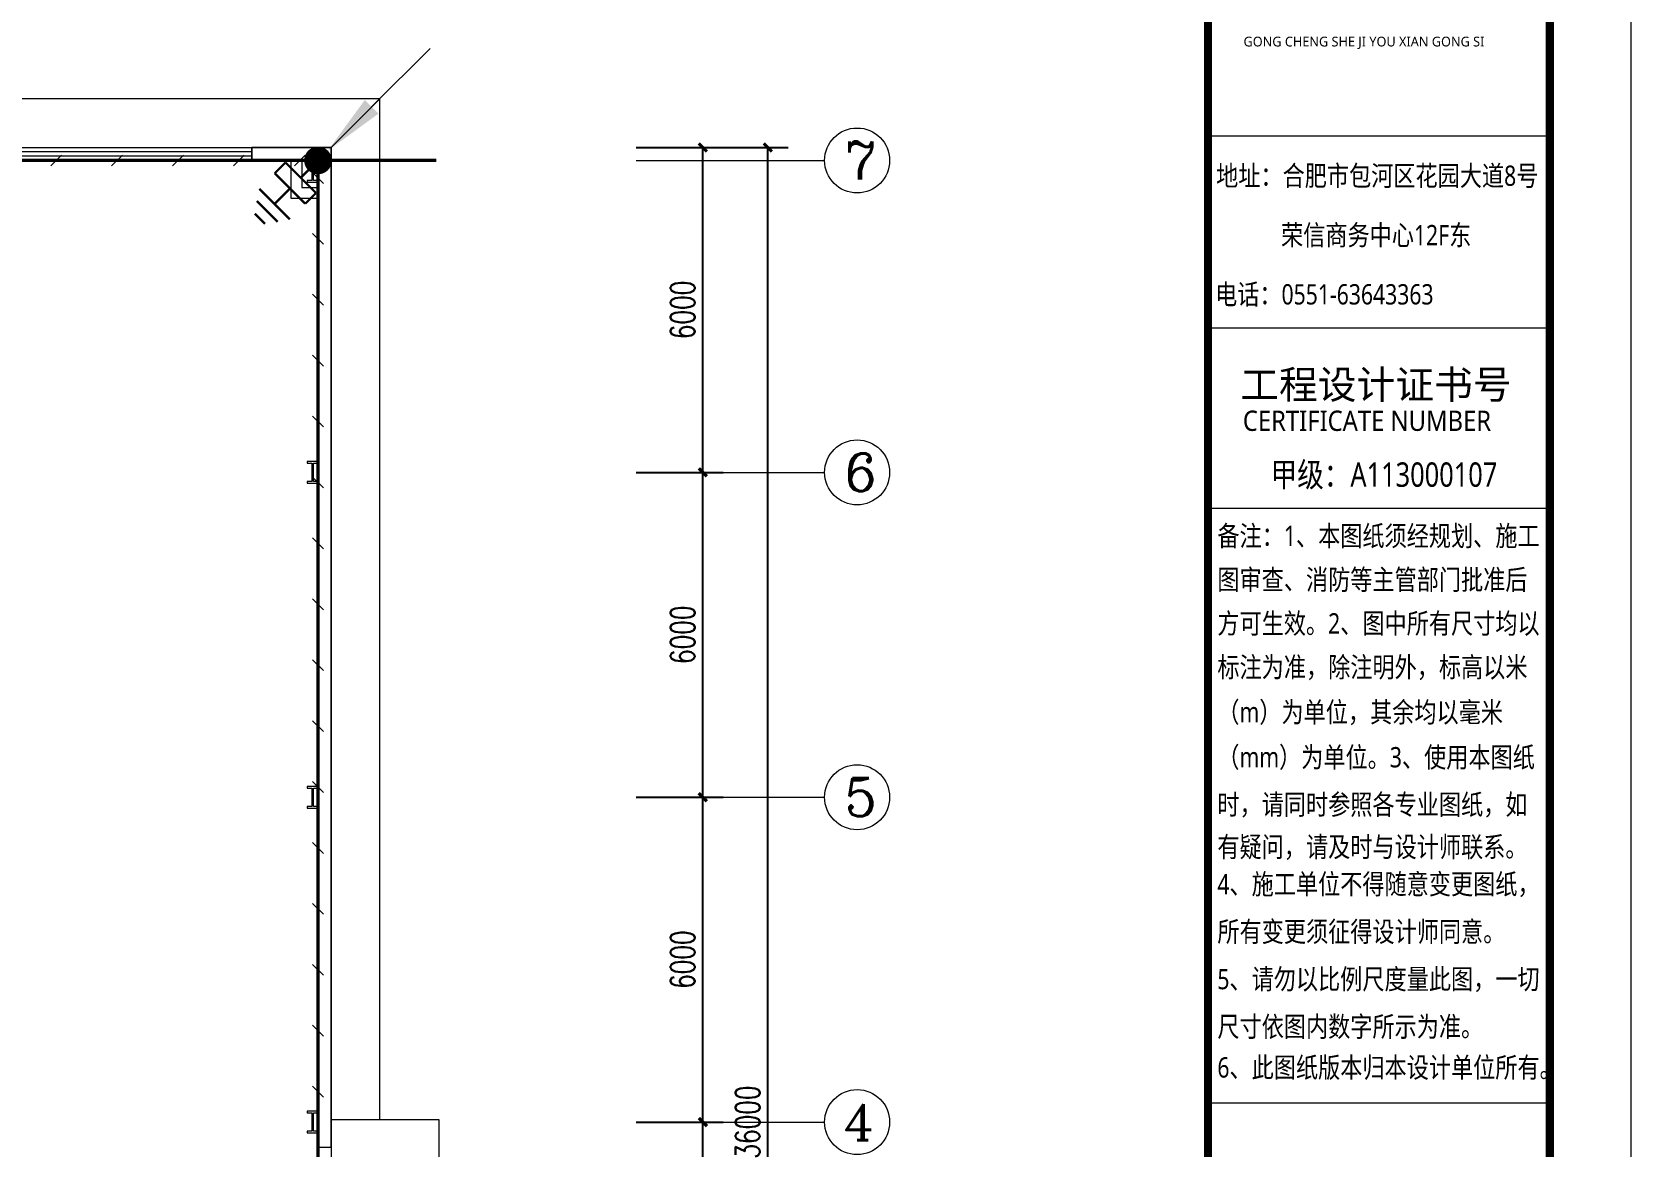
# Model space of a CAD drawing. Header units: inches. Extents: x -3272461 to -2504170, y 403793 to 1071042.
# Drawn here: x -2679532 to -2649994, y 596084 to 616677 of the extents above; entities that cross this region are included whole.
import ezdxf
from ezdxf.enums import TextEntityAlignment as Align

# ---------------------------------------------------------------- set-up
doc = ezdxf.new("R2010")
doc.units = ezdxf.units.IN
doc.header["$LTSCALE"] = 1000
doc.header["$MEASUREMENT"] = 0
doc.header["$PDSIZE"] = -5
doc.linetypes.add('CENTER2', pattern=[1.125, 0.75, -0.125, 0.125, -0.125])
doc.layers.get('0').update_dxf_attribs({"lineweight": 18})
for name, color, linetype, lineweight in [('0-TK', 4, 'Continuous', 18), ('AXIS', 30, 'Continuous', 18), ('EQUIP-箱柜', 3, 'Continuous', 18), ('jc', 8, 'Continuous', 18), ('LWIRE', 4, 'Continuous', 18), ('PUB_TITLE', 153, 'Continuous', 18), ('SHTLN', 1, 'Continuous', 18), ('WIRE-接地', 1, 'Continuous', 18)]:
    doc.layers.add(name, color=color, linetype=linetype, lineweight=lineweight)
doc.styles.add('-黑体', font='', dxfattribs={"width": 0.7})
doc.styles.add('_TCH_AXIS', font='complex.shx', dxfattribs={"bigfont": 'gbcbig.shx'})
doc.styles.add('_TCH_DIM_T3', font='simplex.shx', dxfattribs={"width": 0.705882, "bigfont": 'gbcbig.shx'})
doc.styles.add('_TEL_DIM', font='simplex.shx', dxfattribs={"width": 0.8, "bigfont": 'hztxt.shx'})
doc.styles.get("Standard").update_dxf_attribs({"font": 'gbenor.shx', "bigfont": 'gbcbig.shx'})
doc.styles.get('-黑体').set_extended_font_data('微软雅黑')
doc.dimstyles.new('_TCH_ARCH&&150', dxfattribs={"dimtxt": 446.25, "dimasz": 150, "dimexe": 375, "dimexo": 450, "dimgap": 150, "dimtad": 1, "dimdec": 0, "dimzin": 0, "dimdsep": 46, "dimtxsty": '_TCH_DIM_T3', "dimblk": 'ARCHTICK', "dimcen": 0.09, "dimdle": 300, "dimclrt": 7, "dimazin": 2, "dimtfac": 1, "dimtdec": 0, "dimtix": 1, "dimtmove": 2, "dimatfit": 3, "dimfxl": 1, "dimtolj": 1, "dimarcsym": 0})

# ---------------------------------------------------------------- blocks, each defined once
blk = doc.blocks.new('_ArchTick_0')
at = {"color": 0, "linetype": 'ByBlock'}
blk.add_lwpolyline([(-0.5, -0.5, 0.4, 0.4, 0), (0.5, 0.5, 0.4, 0.4, 0)], format="xyseb", dxfattribs=at)
blk = doc.blocks.new('*X393')
at = {"layer": 'AXIS', "color": 0, "lineweight": -2}
for p, q in [((-2668374, 614544), (-2665565, 614544)), ((-2665940, 578544), (-2665940, 614544)), ((-2668374, 578544), (-2665565, 578544))]:
    blk.add_line(p, q, dxfattribs=at)
at = {"layer": 'AXIS', "color": 0, "lineweight": -2, "xscale": 150, "yscale": 150, "zscale": 150}
for p, rotation in [((-2665940, 614544), 90), ((-2665940, 578544), 270)]:
    blk.add_blockref('_ArchTick_0', p, dxfattribs=dict(at, rotation=rotation))
at = {"layer": 'AXIS', "color": 7, "insert": (-2666313, 596544), "char_height": 446.2, "width": 2070, "attachment_point": 5, "rotation": 90, "style": '_TCH_DIM_T3'}
blk.add_mtext('36000', dxfattribs=at)
blk = doc.blocks.new('_ARCHTICK')
at = {"color": 0, "linetype": 'ByBlock', "const_width": 0.4}
blk.add_lwpolyline([(-0.5, -0.5), (0.5, 0.5)], dxfattribs=at)
blk = doc.blocks.new('*X396')
at = {"layer": 'AXIS', "color": 0, "lineweight": -2}
for p, q in [((-2668374, 596544), (-2666765, 596544)), ((-2667140, 590544), (-2667140, 596544)), ((-2668374, 590544), (-2666765, 590544))]:
    blk.add_line(p, q, dxfattribs=at)
at = {"layer": 'AXIS', "color": 0, "lineweight": -2, "xscale": 150, "yscale": 150, "zscale": 150}
for p, rotation in [((-2667140, 596544), 90), ((-2667140, 590544), 270)]:
    blk.add_blockref('_ArchTick_0', p, dxfattribs=dict(at, rotation=rotation))
at = {"layer": 'AXIS', "color": 7, "insert": (-2667513, 593544), "char_height": 446.2, "width": 1665, "attachment_point": 5, "rotation": 90, "style": '_TCH_DIM_T3'}
blk.add_mtext('6000', dxfattribs=at)
blk = doc.blocks.new('*X397')
at = {"layer": 'AXIS', "color": 0, "lineweight": -2}
for p, q in [((-2668374, 602544), (-2666765, 602544)), ((-2667140, 596544), (-2667140, 602544)), ((-2668374, 596544), (-2666765, 596544))]:
    blk.add_line(p, q, dxfattribs=at)
at = {"layer": 'AXIS', "color": 0, "lineweight": -2, "xscale": 150, "yscale": 150, "zscale": 150}
for p, rotation in [((-2667140, 602544), 90), ((-2667140, 596544), 270)]:
    blk.add_blockref('_ArchTick_0', p, dxfattribs=dict(at, rotation=rotation))
at = {"layer": 'AXIS', "color": 7, "insert": (-2667513, 599544), "char_height": 446.2, "width": 1665, "attachment_point": 5, "rotation": 90, "style": '_TCH_DIM_T3'}
blk.add_mtext('6000', dxfattribs=at)
blk = doc.blocks.new('*X398')
at = {"layer": 'AXIS', "color": 0, "lineweight": -2}
for p, q in [((-2668374, 608544), (-2666765, 608544)), ((-2667140, 602544), (-2667140, 608544)), ((-2668374, 602544), (-2666765, 602544))]:
    blk.add_line(p, q, dxfattribs=at)
at = {"layer": 'AXIS', "color": 0, "lineweight": -2, "xscale": 150, "yscale": 150, "zscale": 150}
for p, rotation in [((-2667140, 608544), 90), ((-2667140, 602544), 270)]:
    blk.add_blockref('_ArchTick_0', p, dxfattribs=dict(at, rotation=rotation))
at = {"layer": 'AXIS', "color": 7, "insert": (-2667513, 605544), "char_height": 446.2, "width": 1665, "attachment_point": 5, "rotation": 90, "style": '_TCH_DIM_T3'}
blk.add_mtext('6000', dxfattribs=at)
blk = doc.blocks.new('*X399')
at = {"layer": 'AXIS', "color": 0, "lineweight": -2}
for p, q in [((-2668374, 614544), (-2666765, 614544)), ((-2667140, 608544), (-2667140, 614544)), ((-2668374, 608544), (-2666765, 608544))]:
    blk.add_line(p, q, dxfattribs=at)
at = {"layer": 'AXIS', "color": 0, "lineweight": -2, "xscale": 150, "yscale": 150, "zscale": 150}
for p, rotation in [((-2667140, 614544), 90), ((-2667140, 608544), 270)]:
    blk.add_blockref('_ArchTick_0', p, dxfattribs=dict(at, rotation=rotation))
at = {"layer": 'AXIS', "color": 7, "insert": (-2667513, 611544), "char_height": 446.2, "width": 1665, "attachment_point": 5, "rotation": 90, "style": '_TCH_DIM_T3'}
blk.add_mtext('6000', dxfattribs=at)
blk = doc.blocks.new('$TelecSys$00000078')
blk.add_hatch(color=256).paths.add_polyline_path([(0.62, 0.48), (0.48, 0.62), (0.1, 0.1)], flags=0)
for p, q in [((1.15, 1.15), (0.55, 0.55)), ((0.104, 0.104), (0.104, 0.104)), ((-0.104, -0.104), (-0.104, -0.104))]:
    blk.add_line(p, q)
blk.add_lwpolyline([(-0.071, 0, 0.142, 0.142, 1), (0.071, 0, 0.142, 0.142, 1)], format="xyseb", close=True)
at = {"width": 0.8, "flags": 1}
blk.add_attdef('A', (0, 0), '', height=0.00002, dxfattribs=at)
blk = doc.blocks.new('$TelecSys$00000008')
blk.add_line((0.4, 0.4), (-0.4, -0.4))
blk = doc.blocks.new('$equip_U$00000002')
at = {"color": 3, "linetype": 'Continuous'}
for points in [[(0, -1.265, 0.118, 0.118, 0), (0, 0, 0.118, 0.118, 0)], [(-1.115, -2.052, 0.118, 0.118, 0), (-1.115, -1.265, 0.118, 0.118, 0)], [(-1.115, -1.265, 0.118, 0.118, 0), (1.115, -1.265, 0.118, 0.118, 0)], [(1.115, -1.265, 0.118, 0.118, 0), (1.115, -2.052, 0.118, 0.118, 0)], [(1.115, -2.052, 0.118, 0.118, 0), (-1.115, -2.052, 0.118, 0.118, 0)], [(0, -2.052, 0.118, 0.118, 0), (0, -3.182, 0.118, 0.118, 0)], [(-1.107, -3.182, 0.118, 0.118, 0), (1.121, -3.182, 0.118, 0.118, 0)], [(-0.756, -3.718, 0.118, 0.118, 0), (0.766, -3.718, 0.118, 0.118, 0)], [(-0.366, -4.254, 0.118, 0.118, 0), (0.381, -4.254, 0.118, 0.118, 0)]]:
    blk.add_lwpolyline(points, format="xyseb", dxfattribs=at)
blk.add_point((0, 0))
at = {"style": '_TEL_DIM', "flags": 1}
blk.add_attdef('A', text='', height=0.0000294, dxfattribs=at).set_placement((0, 0), align=Align.MIDDLE_CENTER)
blk = doc.blocks.new('$WINLIB2D$00000001')
at = {"color": 0}
for points in [[(-0.5, 0.5), (-0.5, -0.5)], [(-0.5, 0.5), (0.5, 0.5)], [(0.5, -0.5), (0.5, 0.5)], [(0.5, 0.1667), (-0.5, 0.1667)], [(0.5, -0.1667), (-0.5, -0.1667)], [(-0.5, -0.5), (0.5, -0.5)]]:
    blk.add_lwpolyline(points, dxfattribs=at)

msp = doc.modelspace()

# ---------------------------------------------------------------- linework, layer by layer
at = {"layer": '0-TK'}
for p, q in [((-2657808.5, 614757), (-2651494.3, 614757)), ((-2657808.5, 611211.8), (-2651494.3, 611211.8)), ((-2657808.5, 611211.8), (-2651494.3, 611211.8)), ((-2657808.5, 607885.3), (-2651494.3, 607885.3)), ((-2657808.5, 596901.6), (-2651494.3, 596901.6))]:
    msp.add_line(p, q, dxfattribs=at)
msp.add_lwpolyline([(-2657808.5, 566630.6, 144, 144, 0), (-2657808.5, 626630.6, 144, 144, 0)], format="xyseb", dxfattribs=at)
at = {"layer": 'AXIS'}
for p, q in [((-2668374.3, 614303.8), (-2664889.9, 614303.8)), ((-2668374.3, 608543.8), (-2664889.9, 608543.8)), ((-2668374.3, 602543.8), (-2664889.9, 602543.8)), ((-2668374.3, 596543.8), (-2664889.9, 596543.8))]:
    msp.add_line(p, q, dxfattribs=at)
for centre in [(-2664289.9, 614303.8), (-2664289.9, 608543.8), (-2664289.9, 602543.8), (-2664289.9, 596543.8)]:
    msp.add_circle(centre, 600, dxfattribs=at)
at = {"layer": 'jc'}
for p, q in [((-2673107.8, 615444.4), (-2674007.8, 614544.4)), ((-2674647.8, 614544.4), (-2675472.8, 614544.4)), ((-2675472.8, 614544.4), (-2675472.8, 614304.4)), ((-2674007.8, 614544.4), (-2674647.8, 614544.4)), ((-2674007.8, 613705), (-2674007.8, 614544.4)), ((-2675472.8, 614304.4), (-2674747.8, 614304.4)), ((-2674747.8, 614304.4), (-2674747.8, 613605)), ((-2674547.8, 614304.4), (-2674547.8, 613805)), ((-2674247.8, 614304.4), (-2674547.8, 614304.4)), ((-2674247.8, 614304.4), (-2674447.8, 614304.4)), ((-2674447.8, 614304.4), (-2674447.8, 614274.4)), ((-2674447.8, 614274.4), (-2674362.8, 614274.4)), ((-2674362.8, 614274.4), (-2674362.8, 613934.4)), ((-2674332.8, 613934.4), (-2674332.8, 614274.4)), ((-2674332.8, 614274.4), (-2674247.8, 614274.4)), ((-2674247.8, 614274.4), (-2674247.8, 614304.4)), ((-2674247.8, 613805), (-2674247.8, 614304.4)), ((-2674547.8, 613805), (-2674247.8, 613805)), ((-2674362.8, 613934.4), (-2674447.8, 613934.4)), ((-2674447.8, 613934.4), (-2674447.8, 613904.4)), ((-2674447.8, 613904.4), (-2674247.8, 613904.4)), ((-2674247.8, 613934.4), (-2674332.8, 613934.4)), ((-2674247.8, 613904.4), (-2674247.8, 613934.4)), ((-2674747.8, 613605), (-2674247.8, 613605)), ((-2674247.8, 613605), (-2674247.8, 596083.8)), ((-2674007.8, 596083.8), (-2674007.8, 613705)), ((-2674247.8, 608743.8), (-2674447.8, 608743.8)), ((-2674447.8, 608743.8), (-2674447.8, 608713.8)), ((-2674447.8, 608713.8), (-2674362.8, 608713.8)), ((-2674362.8, 608713.8), (-2674362.8, 608373.8)), ((-2674332.8, 608373.8), (-2674332.8, 608713.8)), ((-2674332.8, 608713.8), (-2674247.8, 608713.8)), ((-2674247.8, 608713.8), (-2674247.8, 608743.8)), ((-2674362.8, 608373.8), (-2674447.8, 608373.8)), ((-2674447.8, 608373.8), (-2674447.8, 608343.8)), ((-2674447.8, 608343.8), (-2674247.8, 608343.8)), ((-2674247.8, 608373.8), (-2674332.8, 608373.8)), ((-2674247.8, 608343.8), (-2674247.8, 608373.8)), ((-2674247.8, 602743.8), (-2674447.8, 602743.8)), ((-2674447.8, 602743.8), (-2674447.8, 602713.8)), ((-2674447.8, 602713.8), (-2674362.8, 602713.8)), ((-2674362.8, 602713.8), (-2674362.8, 602373.8)), ((-2674332.8, 602373.8), (-2674332.8, 602713.8)), ((-2674332.8, 602713.8), (-2674247.8, 602713.8)), ((-2674247.8, 602713.8), (-2674247.8, 602743.8)), ((-2674362.8, 602373.8), (-2674447.8, 602373.8)), ((-2674447.8, 602373.8), (-2674447.8, 602343.8)), ((-2674447.8, 602343.8), (-2674247.8, 602343.8)), ((-2674247.8, 602373.8), (-2674332.8, 602373.8)), ((-2674247.8, 602343.8), (-2674247.8, 602373.8)), ((-2674447.8, 596744.4), (-2674447.8, 596714.4)), ((-2674247.8, 596744.4), (-2674447.8, 596744.4)), ((-2674447.8, 596714.4), (-2674362.8, 596714.4)), ((-2674362.8, 596714.4), (-2674362.8, 596374.4)), ((-2674332.8, 596374.4), (-2674332.8, 596714.4)), ((-2674332.8, 596714.4), (-2674247.8, 596714.4)), ((-2674247.8, 596714.4), (-2674247.8, 596744.4)), ((-2674362.8, 596374.4), (-2674447.8, 596374.4)), ((-2674447.8, 596374.4), (-2674447.8, 596344.4)), ((-2674247.8, 596374.4), (-2674332.8, 596374.4)), ((-2674247.8, 596344.4), (-2674247.8, 596374.4)), ((-2674447.8, 596344.4), (-2674247.8, 596344.4)), ((-2674247.8, 596083.8), (-2674007.8, 596083.8))]:
    msp.add_line(p, q, dxfattribs=at)
msp.add_lwpolyline([(-2673107.8, 596583.8), (-2673107.8, 615444.4), (-2744687.8, 615444.4), (-2744687.8, 596583.8)], dxfattribs=at)
for points in [[(-2743787.8, 578544.4), (-2743787.8, 614544.4), (-2674007.8, 614544.4), (-2674007.8, 578544.4)], [(-2672007.8, 590503.8), (-2672007.8, 596583.8), (-2674007.8, 596583.8), (-2674007.8, 590503.8)]]:
    msp.add_lwpolyline(points, close=True, dxfattribs=at)
at = {"layer": 'PUB_TITLE'}
msp.add_lwpolyline([(-2649994.3, 565130.6), (-2649994.3, 628130.6), (-2761444.3, 628130.6), (-2761444.3, 565130.6)], close=True, dxfattribs=at)
msp.add_lwpolyline([(-2651494.3, 566630.6, 150, 150, 0), (-2651494.3, 626630.6, 150, 150, 0), (-2757694.3, 626630.6, 150, 150, 0), (-2757694.3, 566630.6, 150, 150, 0)], format="xyseb", close=True, dxfattribs=at)
at = {"layer": 'WIRE-接地', "linetype": 'CENTER2'}
for points in [[(-2743548.4, 614304.4, 60, 60, 0), (-2743548.4, 578784.4, 60, 60, 0), (-2674247.8, 578784.4, 60, 60, 0), (-2674247.8, 614304.4, 60, 60, 0), (-2743547.8, 614304.4, 60, 60, 0)], [(-2672062.7, 614304.4, 60, 60, 0), (-2674248.4, 614304.4, 60, 60, 0)]]:
    msp.add_lwpolyline(points, format="xyseb", dxfattribs=at)

# ---------------------------------------------------------------- block references
at = {"layer": 'EQUIP-箱柜', "xscale": 356.9999999998517, "yscale": 356.9999999998517, "zscale": 356.9999999998517, "rotation": 314.9999999998415}
msp.add_blockref('$equip_U$00000002', (-2674248.4, 614304.4), dxfattribs=at)
at = {"layer": 'jc', "xscale": 5250, "yscale": 240, "zscale": 240}
msp.add_blockref('$WINLIB2D$00000001', (-2678097.8, 614424.4), dxfattribs=at)
at = {"layer": 'LWIRE', "xscale": 1799.999999999999, "yscale": 1799.999999999999, "zscale": 1799.999999999999}
msp.add_blockref('$TelecSys$00000078', (-2674248.4, 614304.4), dxfattribs=at)
at = {"layer": 'SHTLN', "xscale": 250, "yscale": 250, "zscale": 250}
for p, rotation in [((-2679085.3, 614304.4), 180.0000000000761), ((-2677960.3, 614304.4), 180.0000000000761), ((-2676835.3, 614304.4), 180.0000000000761), ((-2675710.3, 614304.4), 180.0000000000761), ((-2674585.3, 614304.4), 180.0000000000761), ((-2674247.8, 613981.9), 90.0000000000112), ((-2674247.8, 612856.9), 90.0000000000112), ((-2674247.8, 611731.9), 90.0000000000112), ((-2674247.8, 610606.9), 90.0000000000112), ((-2674247.8, 609481.9), 90.0000000000112), ((-2674247.8, 608356.9), 90.0000000000112), ((-2674247.8, 607231.9), 90.0000000000112), ((-2674247.8, 606106.9), 90.0000000000112), ((-2674247.8, 604981.9), 90.0000000000112), ((-2674247.8, 603856.9), 90.0000000000112), ((-2674247.8, 602731.9), 90.0000000000112), ((-2674247.8, 601606.9), 90.0000000000112), ((-2674247.8, 600481.9), 90.0000000000112), ((-2674247.8, 599356.9), 90.0000000000112), ((-2674247.8, 598231.9), 90.0000000000112), ((-2674247.8, 597106.9), 90.0000000000112)]:
    msp.add_blockref('$TelecSys$00000008', p, dxfattribs=dict(at, rotation=rotation))

# ---------------------------------------------------------------- texts
at = {"style": '-黑体', "width": 0.8}
for s, height, p in [('地址：合肥市包河区花园大道8号', 375, (-2657658.2, 613835)), ('荣信商务中心12F东', 375, (-2656459.2, 612737.8)), ('电话：0551-63643363', 375, (-2657677.9, 611644.6)), ('甲级：A113000107', 450, (-2656651.4, 608277.5))]:
    msp.add_text(s, height=height, dxfattribs=at).set_placement(p)
at = {"style": '-黑体'}
msp.add_text('工程设计证书号', height=525, dxfattribs=at).set_placement((-2657213.6, 609902.8))
at = {"style": '-黑体', "width": 0.8}
for s, p in [('备注：1、本图纸须经规划、施工', (-2657635.3, 607370.8)), ('图审查、消防等主管部门批准后', (-2657635.3, 606562.8)), ('方可生效。2、图中所有尺寸均以', (-2657635.3, 605754.7)), ('标注为准，除注明外，标高以米', (-2657635.3, 604946.7)), ('（m）为单位，其余均以毫米', (-2657635.3, 604115)), ('（mm）为单位。3、使用本图纸', (-2657635.3, 603283.2)), ('时，请同时参照各专业图纸，如', (-2657635.3, 602409.8)), ('有疑问，请及时与设计师联系。', (-2657635.3, 601627.3)), ('4、施工单位不得随意变更图纸，', (-2657635.3, 600939.1)), ('所有变更须征得设计师同意。', (-2657635.3, 600061.9)), ('5、请勿以比例尺度量此图，一切', (-2657635.3, 599184.8)), ('尺寸依图内数字所示为准。', (-2657635.3, 598307.6)), ('6、此图纸版本归本设计单位所有。', (-2657635.3, 597553.1))]:
    msp.add_text(s, height=375, dxfattribs=at).set_placement(p, align=Align.MIDDLE_LEFT)
at = {"attachment_point": 7, "style": '-黑体'}
for s, insert, char_height, width in [('{\\W1; GONG CHENG SHE JI YOU XIAN GONG SI }', (-2657213.5, 616362), 180, 7219.855), ('{\\W0.9;CERTIFICATE NUMBER}', (-2657165, 609304.2), 375, 7140.971)]:
    msp.add_mtext(s, dxfattribs=dict(at, insert=insert, char_height=char_height, width=width))
at = {"layer": 'AXIS', "color": 7, "style": '_TCH_AXIS'}
for s, height, p in [('7', 698.9, (-2664522.9, 613954.3)), ('6', 698.9, (-2664522.9, 608194.3)), ('5', 698.9, (-2664522.9, 602194.3)), ('4', 668.2, (-2664544.5, 596209.7))]:
    msp.add_text(s, height=height, dxfattribs=at).set_placement(p)

# ---------------------------------------------------------------- dimensions: what is measured, and where the dimension line sits
at = {"layer": 'AXIS'}
for base, p1, p2, picture, middle in [((-2665939.9, 614543.8), (-2669274.3, 578543.8), (-2669274.3, 614543.8), '*X393', (-2666313.1, 596543.8)), ((-2667139.9, 614543.8), (-2669274.3, 608543.8), (-2669274.3, 614543.8), '*X399', (-2667513.1, 611543.8)), ((-2667139.9, 608543.8), (-2669274.3, 602543.8), (-2669274.3, 608543.8), '*X398', (-2667513.1, 605543.8)), ((-2667139.9, 602543.8), (-2669274.3, 596543.8), (-2669274.3, 602543.8), '*X397', (-2667513.1, 599543.8)), ((-2667139.9, 596543.8), (-2669274.3, 590543.8), (-2669274.3, 596543.8), '*X396', (-2667513.1, 593543.8))]:
    dim = msp.add_linear_dim(base=base, p1=p1, p2=p2, angle=90, dimstyle='_TCH_ARCH&&150', override={"dimexo": 900, "dimsah": 1, "dimtzin": 0}, dxfattribs=at)
    dim.commit()
    dim.dimension.update_dxf_attribs({"geometry": picture, "text_midpoint": middle})

doc.saveas('drawing.dxf')
